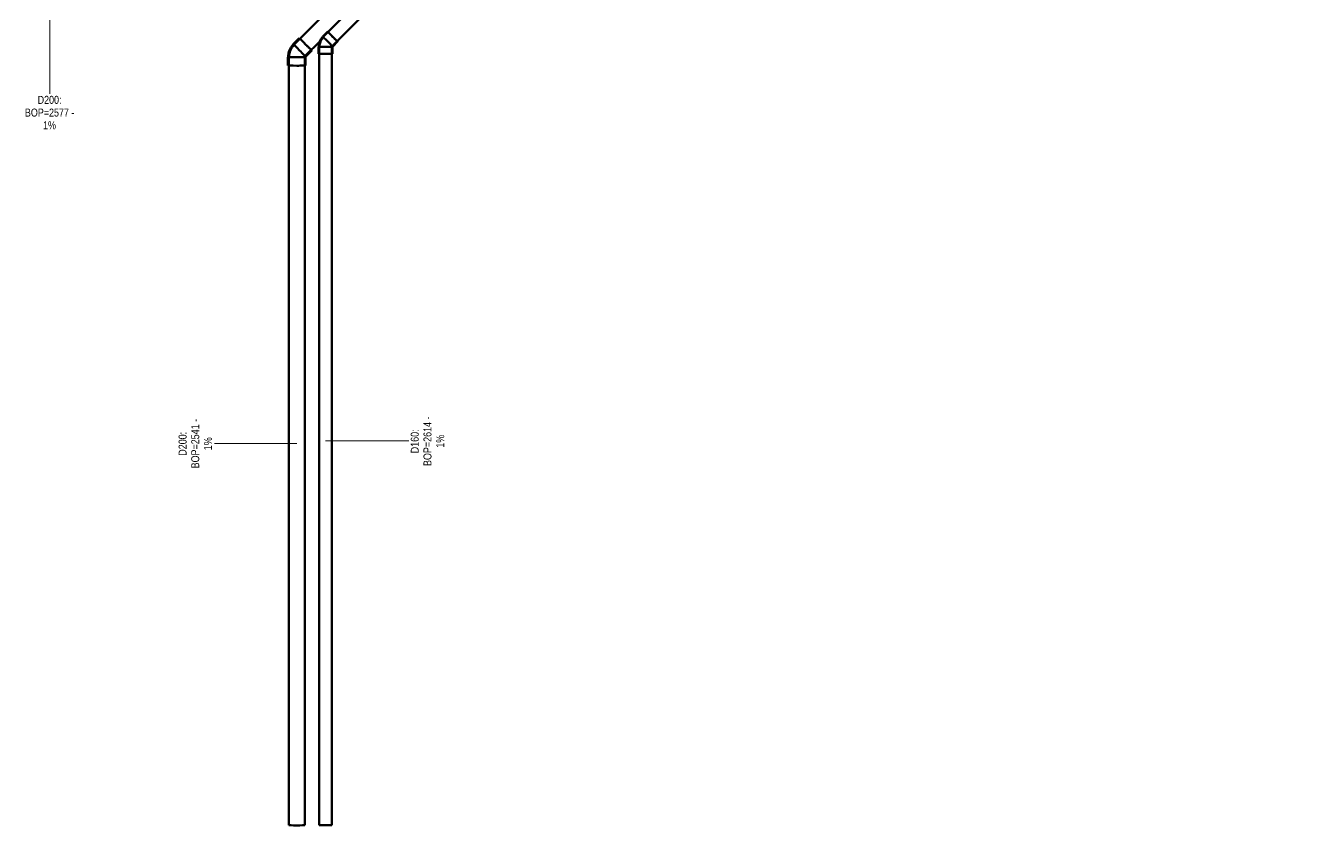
# Model space of a CAD drawing. Header units: millimetres. Extents: x -108050 to 96605, y 58136 to 140997.
# Drawn here: x -63895 to -47882, y 60498 to 70488 of the extents above; entities that cross this region are included whole.
import ezdxf

# ---------------------------------------------------------------- set-up
doc = ezdxf.new("R2010")
doc.units = ezdxf.units.MM
doc.layers.add('P-PIPE', color=3, linetype='Continuous', lineweight=50)
doc.layers.add('P-PIPE-IDEN', color=2, linetype='Continuous', lineweight=9)
doc.styles.add('Arial', font='arial.ttf', dxfattribs={"width": 0.8, "height": 100})

# ---------------------------------------------------------------- blocks, each defined once
blk = doc.blocks.new('DSC_uPVC_Elbow_TienPhong - Standard-2053954-HẦM')
at = {"layer": 'P-PIPE'}
for p, q in [((-60121, 70413), (-60182, 70352)), ((-60235, 70222), (-60235, 70136)), ((-60060, 70136), (-60060, 70222)), ((-60057, 70228), (-59997, 70289))]:
    blk.add_line(p, q, dxfattribs=at)
at = {"layer": 'P-PIPE', "flags": 128}
for points in [[(-60180, 70351), (-60185, 70346), (-60190, 70340), (-60195, 70335), (-60199, 70329), (-60203, 70323), (-60207, 70317), (-60211, 70310), (-60214, 70304), (-60217, 70297), (-60220, 70292)], [(-60173, 70344), (-60178, 70339), (-60183, 70334), (-60187, 70329), (-60191, 70323), (-60195, 70317), (-60199, 70312), (-60202, 70306), (-60205, 70300), (-60208, 70293), (-60211, 70288)], [(-60220, 70292), (-60222, 70285), (-60225, 70278), (-60227, 70271), (-60229, 70264), (-60230, 70257), (-60231, 70250), (-60232, 70243), (-60233, 70235), (-60233, 70228), (-60233, 70222)], [(-60211, 70288), (-60213, 70282), (-60215, 70275), (-60217, 70269), (-60219, 70262), (-60221, 70255), (-60222, 70248), (-60223, 70242), (-60223, 70235), (-60224, 70228), (-60224, 70222)], [(-60062, 70222), (-60062, 70223), (-60062, 70223), (-60062, 70223), (-60062, 70224), (-60062, 70224), (-60062, 70225), (-60061, 70225), (-60061, 70226), (-60061, 70226), (-60061, 70226)], [(-60061, 70226), (-60061, 70227), (-60061, 70227), (-60061, 70227), (-60060, 70228), (-60060, 70228), (-60060, 70228), (-60060, 70229), (-60059, 70229), (-60059, 70229), (-60059, 70230)]]:
    blk.add_lwpolyline(points, dxfattribs=at)
at = {"layer": 'P-PIPE'}
for centre, major_axis, start_param, end_param in [((-60120, 70290), (-62, 62), 0.004142, 1.574938), ((-60120, 70290), (-60.7, 60.7), 0.513586, 0.558541), ((-60059, 70351), (-62, 62), 0.004142, 1.574938), ((-60059, 70351), (-56.6, 56.6), 0.004142, 0.261609), ((-60059, 70351), (-56.6, 56.6), 0.265941, 0.394782), ((-60059, 70351), (-56.6, 56.6), 0.527741, 0.656581), ((-60059, 70351), (-56.6, 56.6), 0.78954, 0.918381), ((-60059, 70351), (-56.6, 56.6), 1.051339, 1.310201), ((-60059, 70351), (-56.6, 56.6), 1.313139, 1.572057), ((-60059, 70351), (-62, 62), 1.574938, 3.544131), ((-60059, 70351), (-56.6, 56.6), 1.574938, 1.833909), ((-60059, 70351), (-56.6, 56.6), 1.836738, 2.095766), ((-60059, 70351), (-56.6, 56.6), 2.098537, 2.227378), ((-60059, 70351), (-56.6, 56.6), 2.360336, 2.489177), ((-60059, 70351), (-56.6, 56.6), 2.622136, 2.750976), ((-60059, 70351), (-56.6, 56.6), 2.883935, 3.141593), ((-60148, 70222), (-87.7, 0), 6.18007, 7.84984), ((-60148, 70136), (87.7, 0), 3.137451, 4.708247), ((-60148, 70222), (-85.8, 0), 0, 0.365457), ((-60148, 70222), (87.7, 0), 4.708247, 6.279043), ((-60148, 70136), (-87.7, 0), 1.566654, 3.137451), ((-60120, 70290), (-62, 62), 1.574938, 3.145735), ((-60120, 70290), (-60.7, 60.7), 2.591336, 2.669715), ((-60148, 70222), (85.8, 0), 5.909444, 6.279043), ((-60148, 70222), (87.7, 0), 0, 0.168737)]:
    blk.add_ellipse(centre, major_axis=major_axis, ratio=0.01, start_param=start_param, end_param=end_param, dxfattribs=at)
blk = doc.blocks.new('DSC_uPVC_Elbow_TienPhong - Standard-V110-HẦM')
at = {"layer": 'P-PIPE'}
for p, q in [((-60476, 70332), (-60551, 70257)), ((-60396, 70102), (-60321, 70177)), ((-60618, 70095), (-60618, 69989)), ((-60399, 69989), (-60399, 70095))]:
    blk.add_line(p, q, dxfattribs=at)
at = {"layer": 'P-PIPE', "flags": 128}
for points in [[(-60598, 70182), (-60602, 70173), (-60605, 70165), (-60607, 70156), (-60609, 70147), (-60611, 70138), (-60613, 70129), (-60614, 70120), (-60615, 70111), (-60615, 70102), (-60616, 70095)], [(-60587, 70177), (-60590, 70169), (-60593, 70161), (-60596, 70153), (-60598, 70144), (-60600, 70136), (-60601, 70128), (-60602, 70119), (-60603, 70110), (-60603, 70102), (-60604, 70095)], [(-60549, 70256), (-60555, 70249), (-60561, 70242), (-60567, 70235), (-60573, 70228), (-60578, 70220), (-60583, 70213), (-60587, 70205), (-60591, 70197), (-60595, 70189), (-60598, 70182)], [(-60541, 70247), (-60546, 70241), (-60552, 70234), (-60558, 70228), (-60563, 70221), (-60568, 70214), (-60572, 70207), (-60577, 70199), (-60581, 70191), (-60584, 70184), (-60587, 70177)], [(-60401, 70095), (-60401, 70095), (-60401, 70096), (-60401, 70096), (-60401, 70097), (-60401, 70097), (-60401, 70098), (-60401, 70098), (-60401, 70099), (-60400, 70099), (-60400, 70100)], [(-60400, 70100), (-60400, 70100), (-60400, 70101), (-60400, 70101), (-60399, 70102), (-60399, 70102), (-60399, 70102), (-60398, 70103), (-60398, 70103), (-60398, 70104), (-60397, 70104)]]:
    blk.add_lwpolyline(points, dxfattribs=at)
at = {"layer": 'P-PIPE'}
for centre, major_axis, start_param, end_param in [((-60398, 70255), (-77.5, 77.5), 5.893297, 6.283185), ((-60398, 70255), (-77.5, 77.5), 0.004142, 1.574938), ((-60398, 70255), (-70.7, 70.7), 0.004142, 0.132982), ((-60398, 70255), (-70.7, 70.7), 0.265941, 0.394782), ((-60398, 70255), (-70.7, 70.7), 0.527741, 0.656581), ((-60398, 70255), (-70.7, 70.7), 0.78954, 0.918381), ((-60473, 70180), (-77.5, 77.5), 0.004142, 1.574938), ((-60473, 70180), (-77.5, 77.5), 1.574938, 3.145735), ((-60398, 70255), (-70.7, 70.7), 1.051339, 1.18018), ((-60398, 70255), (-70.7, 70.7), 1.313139, 1.441979), ((-60398, 70255), (-77.5, 77.5), 1.574938, 3.543591), ((-60398, 70255), (-70.7, 70.7), 1.574938, 1.703779), ((-60398, 70255), (-70.7, 70.7), 1.836738, 1.965578), ((-60398, 70255), (-70.7, 70.7), 2.098537, 2.318275), ((-60398, 70255), (-70.7, 70.7), 2.360336, 2.489177), ((-60398, 70255), (-70.7, 70.7), 2.622136, 2.750976), ((-60398, 70255), (-70.7, 70.7), 2.883935, 3.141593), ((-60508, 70095), (110, 0), 3.034199, 4.708247), ((-60508, 69989), (110, 0), 3.137451, 4.708247), ((-60508, 70095), (107, 0), 3.141593, 3.633492), ((-60508, 70095), (-110, 0), 1.566654, 3.137451), ((-60508, 69989), (-110, 0), 1.566654, 3.137451), ((-60508, 70095), (107, 0), 5.783002, 6.279043), ((-60508, 70095), (110, 0), 0, 0.168337)]:
    blk.add_ellipse(centre, major_axis=major_axis, ratio=0.01, start_param=start_param, end_param=end_param, dxfattribs=at)

msp = doc.modelspace()

# ---------------------------------------------------------------- linework, layer by layer
at = {"layer": 'P-PIPE'}
for p, q in [((-47995, 82528), (-60176, 70347)), ((-60063, 70234), (-47882, 82414)), ((-59378, 71416), (-60544, 70250)), ((-60402, 70109), (-60217, 70295)), ((-60228, 70222), (-60228, 60499)), ((-60068, 60499), (-60068, 70222)), ((-60608, 70095), (-60608, 60499)), ((-60408, 60499), (-60408, 70095))]:
    msp.add_line(p, q, dxfattribs=at)
for centre, major_axis, start_param, end_param in [((-60508, 60499), (100, 0), 3.141593, 4.712389), ((-60508, 60499), (100, 0), 4.712389, 6.283185), ((-60148, 60499), (80, 0), 3.141593, 4.712389), ((-60148, 60499), (80, 0), 4.712389, 6.283185)]:
    msp.add_ellipse(centre, major_axis=major_axis, ratio=0.01, start_param=start_param, end_param=end_param, dxfattribs=at)
at = {"layer": 'P-PIPE-IDEN'}
for p, q in [((-63592, 70675), (-63592, 69637)), ((-60508, 65269), (-61534, 65269)), ((-60148, 65300), (-59109, 65300))]:
    msp.add_line(p, q, dxfattribs=at)

# ---------------------------------------------------------------- block references
at = {"layer": 'P-PIPE'}
for name in ['DSC_uPVC_Elbow_TienPhong - Standard-V110-HẦM', 'DSC_uPVC_Elbow_TienPhong - Standard-2053954-HẦM']:
    msp.add_blockref(name, (0, 0), dxfattribs=at)

# ---------------------------------------------------------------- texts
at = {"layer": 'P-PIPE-IDEN', "char_height": 100, "attachment_point": 1, "style": 'Arial'}
for s, insert, width in [('D200:', (-63745, 69611), 365.57), ('BOP=2577 -', (-63904, 69452), 750.38), ('1%', (-63677, 69294), 198.82)]:
    msp.add_mtext(s, dxfattribs=dict(at, insert=insert, width=width))
at = {"layer": 'P-PIPE-IDEN', "char_height": 100, "attachment_point": 1, "rotation": 90, "style": 'Arial'}
for s, insert, width in [('BOP=2541 -', (-61826, 64957), 750.38), ('BOP=2614 -', (-58925, 64987), 750.38), ('D200:', (-61984, 65115), 365.57), ('1%', (-61667, 65184), 198.82), ('D160:', (-59084, 65146), 365.57), ('1%', (-58766, 65215), 198.82)]:
    msp.add_mtext(s, dxfattribs=dict(at, insert=insert, width=width))

doc.saveas('drawing.dxf')
